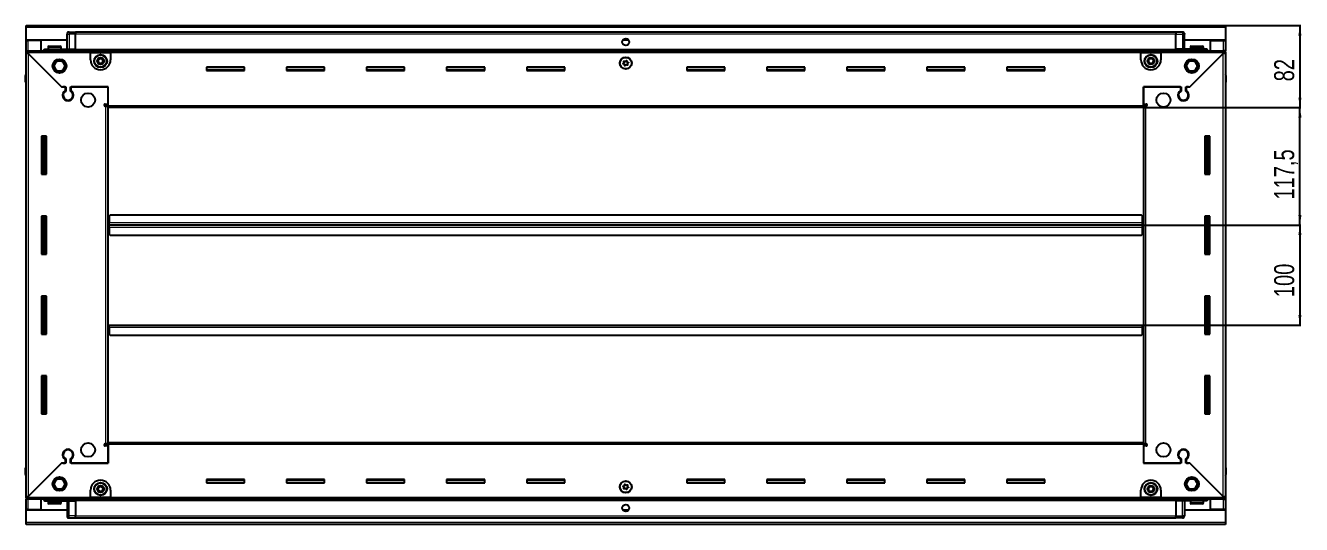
# Model space of a CAD drawing. Header units: millimetres. Extents: x 1315 to 5651, y -723 to 1625.
# Drawn here: x 4375 to 5651, y 927 to 1426 of the extents above; entities that cross this region are included whole.
import ezdxf

# ---------------------------------------------------------------- set-up
doc = ezdxf.new("R2010")
doc.units = ezdxf.units.MM
doc.layers.add('FORMAT', color=7, linetype='Continuous')
doc.styles.add('SLDTEXTSTYLE0', font='TXT', dxfattribs={"width": 0.75})
doc.dimstyles.new('SLDDIMSTYLE0', dxfattribs={"dimtxt": 20, "dimasz": 10, "dimexe": 0, "dimexo": 0.0625, "dimgap": 5, "dimtad": 2, "dimdec": 1, "dimrnd": 1e-09, "dimzin": 12, "dimdsep": 46, "dimtxsty": 'SLDTEXTSTYLE0', "dimsah": 1, "dimcen": 0.09, "dimadec": 0, "dimazin": 3, "dimtfac": 1, "dimtofl": 0, "dimtmove": 0, "dimatfit": 3, "dimfxl": 0, "dimfrac": 2, "dimtolj": 1, "dimtzin": 12, "dimarcsym": 0})

# ---------------------------------------------------------------- blocks, each defined once
blk = doc.blocks.new('_D_6')
at = {"layer": 'FORMAT'}
for p, q in [((5574.5, 1425.8), (5650, 1425.8)), ((5649, 1425.8), (5649, 1343.8)), ((5492.5, 1343.8), (5650, 1343.8))]:
    blk.add_line(p, q, dxfattribs=at)
for points in [[(5649, 1425.8), (5647.4, 1415.8), (5650.5, 1415.8)], [(5649, 1343.8), (5650.5, 1353.8), (5647.4, 1353.8)]]:
    blk.add_solid(points, dxfattribs=at)
at = {"layer": 'FORMAT', "insert": (5623.2, 1370), "char_height": 20, "attachment_point": 1, "rotation": 90, "style": 'SLDTEXTSTYLE0'}
blk.add_mtext('82', dxfattribs=at)
blk = doc.blocks.new('_D_7')
at = {"layer": 'FORMAT'}
for p, q in [((5492.5, 1343.8), (5650, 1343.8)), ((5649, 1226.3), (5649, 1343.8)), ((5491.5, 1226.3), (5650, 1226.3))]:
    blk.add_line(p, q, dxfattribs=at)
for points in [[(5649, 1343.8), (5647.4, 1333.8), (5650.5, 1333.8)], [(5649, 1226.3), (5650.5, 1236.3), (5647.4, 1236.3)]]:
    blk.add_solid(points, dxfattribs=at)
at = {"layer": 'FORMAT', "insert": (5623.2, 1251.8), "char_height": 20, "attachment_point": 1, "rotation": 90, "style": 'SLDTEXTSTYLE0'}
blk.add_mtext('117,5', dxfattribs=at)
blk = doc.blocks.new('_D_8')
at = {"layer": 'FORMAT'}
for p, q in [((5491.5, 1226.3), (5650, 1226.3)), ((5649, 1226.3), (5649, 1126.3)), ((5491.5, 1126.3), (5650, 1126.3))]:
    blk.add_line(p, q, dxfattribs=at)
for points in [[(5649, 1226.3), (5647.4, 1216.3), (5650.5, 1216.3)], [(5649, 1126.3), (5650.5, 1136.3), (5647.4, 1136.3)]]:
    blk.add_solid(points, dxfattribs=at)
at = {"layer": 'FORMAT', "insert": (5623.2, 1154.2), "char_height": 20, "attachment_point": 1, "rotation": 90, "style": 'SLDTEXTSTYLE0'}
blk.add_mtext('100', dxfattribs=at)

msp = doc.modelspace()

# ---------------------------------------------------------------- linework, layer by layer
at = {"color": 7, "linetype": 'Continuous', "lineweight": 25}
for p, q in [((4375.47, 1423.72), (4375.47, 1425.82)), ((4375.47, 1425.82), (5574.47, 1425.82)), ((4375.47, 1411.32), (4375.47, 1423.72)), ((4416.47, 1402.32), (4416.47, 1417.32)), ((4417.15, 1418.82), (4417.15, 1418.82)), ((4418.47, 1419.32), (4424.97, 1419.32)), ((4418.47, 1419.32), (4424.97, 1419.32)), ((4424.97, 1419.32), (4424.97, 1419.32)), ((4424.97, 1419.32), (4424.97, 1419.32)), ((4424.97, 1419.32), (4424.97, 1417.32)), ((5524.97, 1419.17), (4424.97, 1419.17)), ((4424.97, 1402.32), (4424.97, 1417.32)), ((5524.97, 1419.32), (5524.97, 1419.32)), ((5531.47, 1419.32), (5524.97, 1419.32)), ((5531.47, 1419.32), (5524.97, 1419.32)), ((5524.97, 1419.32), (5524.97, 1417.32)), ((5524.97, 1402.32), (5524.97, 1417.32)), ((5533.47, 1417.32), (5533.47, 1417.32)), ((5533.47, 1402.32), (5533.47, 1417.32)), ((5574.47, 1425.82), (5574.47, 1423.72)), ((5574.47, 1423.72), (5574.47, 1411.32)), ((4416.47, 1411.32), (4375.47, 1411.32)), ((4375.47, 1410.82), (4375.47, 1411.32)), ((4375.47, 1410.82), (4377.57, 1410.82)), ((4375.47, 1400.57), (4375.47, 1410.82)), ((4376.97, 1410.82), (4376.97, 1411.32)), ((4390.47, 1410.82), (4377.57, 1410.82)), ((4390.47, 1400.57), (4390.47, 1410.82)), ((4397.47, 1404.22), (4397.47, 1402.32)), ((4398.27, 1405.02), (4409.67, 1405.02)), ((4410.47, 1402.32), (4410.47, 1404.22)), ((4977.84, 1411.32), (4972.1, 1411.32)), ((5574.47, 1411.32), (5533.47, 1411.32)), ((5539.47, 1404.22), (5539.47, 1402.32)), ((5540.27, 1405.02), (5551.67, 1405.02)), ((5552.47, 1402.32), (5552.47, 1404.22)), ((5559.47, 1400.57), (5559.47, 1410.82)), ((5559.47, 1410.82), (5572.37, 1410.82)), ((5572.37, 1410.82), (5574.47, 1410.82)), ((5572.97, 1410.82), (5572.97, 1411.32)), ((5574.47, 1410.82), (5574.47, 1411.32)), ((5574.47, 1410.82), (5574.47, 1400.57)), ((4375.47, 1399.07), (4375.47, 1400.57)), ((4375.47, 1400.57), (4376.47, 1400.57)), ((4375.47, 1398.57), (4375.47, 1399.07)), ((4375.47, 1399.07), (4376.47, 1399.07)), ((4375.47, 954.07), (4375.47, 1398.57)), ((4376.97, 1398.57), (4375.47, 1398.57)), ((4376.47, 1400.57), (4439.97, 1400.57)), ((4376.47, 1399.07), (4376.47, 1400.57)), ((4377.07, 1398.47), (4410.97, 1364.57)), ((4411.67, 1363.87), (4377.57, 1397.97)), ((4395.97, 1402.32), (4424.97, 1402.32)), ((4424.9, 1400.57), (4424.97, 1402.29)), ((4424.97, 1402.32), (4424.97, 1401.82)), ((4424.97, 1401.17), (5524.97, 1401.17)), ((4439.97, 1398.47), (4439.97, 1400.57)), ((4439.97, 1400.57), (4459.97, 1400.57)), ((4439.97, 1399.07), (4459.97, 1399.07)), ((4439.97, 1391.57), (4439.97, 1398.47)), ((4459.97, 1400.57), (4459.97, 1398.47)), ((4459.97, 1400.57), (5489.97, 1400.57)), ((4459.97, 1398.47), (4459.97, 1391.57)), ((5489.97, 1398.47), (5489.97, 1400.57)), ((5489.97, 1400.57), (5509.97, 1400.57)), ((5489.97, 1399.07), (5509.97, 1399.07)), ((5489.97, 1391.57), (5489.97, 1398.47)), ((5509.97, 1400.57), (5509.97, 1398.47)), ((5509.97, 1400.57), (5573.47, 1400.57)), ((5509.97, 1398.47), (5509.97, 1391.57)), ((5524.97, 1402.32), (5524.97, 1401.82)), ((5553.97, 1402.32), (5524.97, 1402.32)), ((5524.97, 1402.29), (5525.05, 1400.57)), ((5572.37, 1397.97), (5538.27, 1363.87)), ((5538.97, 1364.57), (5572.87, 1398.47)), ((5572.97, 1398.57), (5574.47, 1398.57)), ((5573.47, 1399.07), (5573.47, 1400.57)), ((5573.47, 1400.57), (5574.47, 1400.57)), ((5573.47, 1399.07), (5574.47, 1399.07)), ((5574.47, 1399.07), (5574.47, 1400.57)), ((5574.47, 1399.07), (5574.47, 1398.57)), ((5574.47, 1398.57), (5574.47, 954.07)), ((4593.97, 1384.32), (4555.97, 1384.32)), ((4555.97, 1384.32), (4555.97, 1380.82)), ((4593.97, 1381.57), (4555.97, 1381.57)), ((4555.97, 1380.82), (4593.97, 1380.82)), ((4593.97, 1380.82), (4593.97, 1384.32)), ((4673.97, 1384.32), (4635.97, 1384.32)), ((4635.97, 1384.32), (4635.97, 1380.82)), ((4673.97, 1381.57), (4635.97, 1381.57)), ((4635.97, 1380.82), (4673.97, 1380.82)), ((4673.97, 1380.82), (4673.97, 1384.32)), ((4753.97, 1384.32), (4715.97, 1384.32)), ((4715.97, 1384.32), (4715.97, 1380.82)), ((4753.97, 1381.57), (4715.97, 1381.57)), ((4715.97, 1380.82), (4753.97, 1380.82)), ((4753.97, 1380.82), (4753.97, 1384.32)), ((4833.97, 1384.32), (4795.97, 1384.32)), ((4795.97, 1384.32), (4795.97, 1380.82)), ((4833.97, 1381.57), (4795.97, 1381.57)), ((4795.97, 1380.82), (4833.97, 1380.82)), ((4833.97, 1380.82), (4833.97, 1384.32)), ((4913.97, 1384.32), (4875.97, 1384.32)), ((4875.97, 1384.32), (4875.97, 1380.82)), ((4913.97, 1381.57), (4875.97, 1381.57)), ((4875.97, 1380.82), (4913.97, 1380.82)), ((4913.97, 1380.82), (4913.97, 1384.32)), ((5073.97, 1384.32), (5035.97, 1384.32)), ((5035.97, 1384.32), (5035.97, 1380.82)), ((5073.97, 1381.57), (5035.97, 1381.57)), ((5035.97, 1380.82), (5073.97, 1380.82)), ((5073.97, 1380.82), (5073.97, 1384.32)), ((5153.97, 1384.32), (5115.97, 1384.32)), ((5115.97, 1384.32), (5115.97, 1380.82)), ((5153.97, 1381.57), (5115.97, 1381.57)), ((5115.97, 1380.82), (5153.97, 1380.82)), ((5153.97, 1380.82), (5153.97, 1384.32)), ((5233.97, 1384.32), (5195.97, 1384.32)), ((5195.97, 1384.32), (5195.97, 1380.82)), ((5233.97, 1381.57), (5195.97, 1381.57)), ((5195.97, 1380.82), (5233.97, 1380.82)), ((5233.97, 1380.82), (5233.97, 1384.32)), ((5313.97, 1384.32), (5275.97, 1384.32)), ((5275.97, 1384.32), (5275.97, 1380.82)), ((5313.97, 1381.57), (5275.97, 1381.57)), ((5275.97, 1380.82), (5313.97, 1380.82)), ((5313.97, 1380.82), (5313.97, 1384.32)), ((5393.97, 1384.32), (5355.97, 1384.32)), ((5355.97, 1384.32), (5355.97, 1380.82)), ((5393.97, 1381.57), (5355.97, 1381.57)), ((5355.97, 1380.82), (5393.97, 1380.82)), ((5393.97, 1380.82), (5393.97, 1384.32)), ((4374.97, 1375.82), (4374.97, 1369.32)), ((4374.97, 1369.32), (4374.97, 1375.82)), ((4374.97, 1369.32), (4374.97, 1369.32)), ((4375.47, 1369.32), (4374.97, 1369.32)), ((4375.12, 1369.32), (4375.12, 983.32)), ((5574.47, 1377.15), (5574.47, 1377.15)), ((5574.47, 1369.32), (5574.97, 1369.32)), ((5574.82, 983.32), (5574.82, 1369.32)), ((5574.97, 1375.82), (5574.97, 1369.32)), ((5574.97, 1369.32), (5574.97, 1375.82)), ((5574.97, 1369.32), (5574.97, 1369.32)), ((5574.97, 1369.32), (5574.97, 1369.32)), ((4410.97, 1364.57), (4415.17, 1364.57)), ((4412.37, 1364.57), (4411.67, 1363.87)), ((4414.47, 1364.57), (4412.37, 1364.57)), ((4414.47, 1364.57), (4414.47, 1360.68)), ((4415.17, 1364.57), (4415.17, 1360.29)), ((4419.77, 1364.57), (4457.47, 1364.57)), ((4419.77, 1360.29), (4419.77, 1364.57)), ((4420.47, 1360.68), (4420.47, 1364.57)), ((4457.47, 1364.57), (4420.47, 1364.57)), ((4457.47, 1345.92), (4457.47, 1364.57)), ((4457.47, 1347.32), (4457.47, 1364.57)), ((5492.47, 1364.57), (5530.17, 1364.57)), ((5492.47, 1345.92), (5492.47, 1364.57)), ((5492.47, 1364.57), (5492.47, 1347.32)), ((5529.47, 1364.57), (5492.47, 1364.57)), ((5529.47, 1364.57), (5529.47, 1360.68)), ((5530.17, 1364.57), (5530.17, 1360.29)), ((5534.77, 1364.57), (5538.97, 1364.57)), ((5534.77, 1360.29), (5534.77, 1364.57)), ((5537.57, 1364.57), (5535.47, 1364.57)), ((5535.47, 1360.68), (5535.47, 1364.57)), ((5538.27, 1363.87), (5537.57, 1364.57)), ((4415.47, 1351.71), (4415.47, 1350.95)), ((4454.62, 1347.32), (4457.47, 1347.32)), ((4455.37, 1345.32), (4454.62, 1345.32)), ((4455.37, 1345.32), (4457.47, 1345.32)), ((4457.47, 1346.32), (4455.47, 1346.32)), ((4455.47, 1346.32), (4455.47, 1345.32)), ((4457.47, 1343.82), (4457.47, 1345.92)), ((5492.47, 1343.82), (4457.47, 1343.82)), ((4457.47, 1008.82), (4457.47, 1343.82)), ((5492.47, 1347.32), (5495.32, 1347.32)), ((5494.47, 1346.32), (5492.47, 1346.32)), ((5492.47, 1345.92), (5492.47, 1343.82)), ((5492.47, 1345.32), (5494.57, 1345.32)), ((5492.47, 1343.82), (5492.47, 1008.82)), ((5494.47, 1345.32), (5494.47, 1346.32)), ((5495.32, 1345.32), (5494.57, 1345.32)), ((5534.47, 1351.71), (5534.47, 1350.95)), ((4395.97, 1315.32), (4390.97, 1315.32)), ((4390.97, 1315.32), (4390.97, 1277.32)), ((4393.12, 1277.32), (4393.12, 1315.32)), ((4394.91, 1277.32), (4394.91, 1315.32)), ((4394.95, 1277.32), (4394.95, 1315.32)), ((4395.97, 1277.32), (4395.97, 1315.32)), ((5553.97, 1315.32), (5553.97, 1277.32)), ((5558.97, 1315.32), (5553.97, 1315.32)), ((5554.99, 1315.32), (5554.99, 1277.32)), ((5555.03, 1315.32), (5555.03, 1277.32)), ((5556.82, 1315.32), (5556.82, 1277.32)), ((5558.97, 1277.32), (5558.97, 1315.32)), ((4390.97, 1277.32), (4395.97, 1277.32)), ((5553.97, 1277.32), (5558.97, 1277.32)), ((4395.97, 1235.32), (4390.97, 1235.32)), ((4390.97, 1235.32), (4390.97, 1197.32)), ((4393.12, 1197.32), (4393.12, 1235.32)), ((4394.91, 1197.32), (4394.91, 1235.32)), ((4394.95, 1197.32), (4394.95, 1235.32)), ((4395.97, 1197.32), (4395.97, 1235.32)), ((4458.22, 1226.32), (4457.47, 1226.32)), ((4458.47, 1229.17), (4458.22, 1229.17)), ((4458.22, 1229.17), (4458.22, 1226.32)), ((4458.22, 1226.32), (4458.22, 1223.47)), ((4459.47, 1236.32), (4458.47, 1235.32)), ((4458.47, 1235.32), (4458.47, 1228.42)), ((4458.47, 1226.32), (4458.47, 1228.42)), ((4458.47, 1224.22), (4458.47, 1226.32)), ((5491.47, 1226.32), (4458.47, 1226.32)), ((5490.47, 1236.32), (4459.47, 1236.32)), ((5491.47, 1235.32), (5490.47, 1236.32)), ((5491.47, 1228.42), (5491.47, 1235.32)), ((5491.72, 1229.17), (5491.47, 1229.17)), ((5491.47, 1228.42), (5491.47, 1226.32)), ((5491.47, 1226.32), (5491.47, 1224.22)), ((5491.72, 1226.32), (5491.72, 1229.17)), ((5491.72, 1223.47), (5491.72, 1226.32)), ((5492.47, 1226.32), (5491.72, 1226.32)), ((5553.97, 1235.32), (5553.97, 1197.32)), ((5558.97, 1235.32), (5553.97, 1235.32)), ((5554.99, 1235.32), (5554.99, 1197.32)), ((5555.03, 1235.32), (5555.03, 1197.32)), ((5556.82, 1235.32), (5556.82, 1197.32)), ((5558.97, 1197.32), (5558.97, 1235.32)), ((4458.22, 1223.47), (4458.47, 1223.47)), ((4458.47, 1224.22), (4458.47, 1217.32)), ((4458.47, 1217.32), (4459.47, 1216.32)), ((4459.47, 1216.32), (5490.47, 1216.32)), ((5490.47, 1216.32), (5491.47, 1217.32)), ((5491.47, 1217.32), (5491.47, 1224.22)), ((5491.47, 1223.47), (5491.72, 1223.47)), ((4390.97, 1197.32), (4395.97, 1197.32)), ((5553.97, 1197.32), (5558.97, 1197.32)), ((4395.97, 1155.32), (4390.97, 1155.32)), ((4390.97, 1155.32), (4390.97, 1117.32)), ((4393.12, 1117.32), (4393.12, 1155.32)), ((4394.91, 1117.32), (4394.91, 1155.32)), ((4394.95, 1117.32), (4394.95, 1155.32)), ((4395.97, 1117.32), (4395.97, 1155.32)), ((5553.97, 1155.32), (5553.97, 1117.32)), ((5558.97, 1155.32), (5553.97, 1155.32)), ((5554.99, 1155.32), (5554.99, 1117.32)), ((5555.03, 1155.32), (5555.03, 1117.32)), ((5556.82, 1155.32), (5556.82, 1117.32)), ((5558.97, 1117.32), (5558.97, 1155.32)), ((4457.47, 1126.32), (4458.22, 1126.32)), ((4458.22, 1126.32), (4458.22, 1123.47)), ((4458.22, 1123.47), (4458.47, 1123.47)), ((4458.47, 1124.22), (4458.47, 1126.32)), ((4458.47, 1126.32), (5491.47, 1126.32)), ((4458.47, 1124.22), (4458.47, 1117.32)), ((5491.47, 1126.32), (5491.47, 1124.22)), ((5491.47, 1117.32), (5491.47, 1124.22)), ((5491.47, 1123.47), (5491.72, 1123.47)), ((5491.72, 1123.47), (5491.72, 1126.32)), ((5491.72, 1126.32), (5492.47, 1126.32)), ((4390.97, 1117.32), (4395.97, 1117.32)), ((4458.47, 1117.32), (4459.47, 1116.32)), ((4459.47, 1116.32), (5490.47, 1116.32)), ((5490.47, 1116.32), (5491.47, 1117.32)), ((5553.97, 1117.32), (5558.97, 1117.32)), ((4395.97, 1075.32), (4390.97, 1075.32)), ((4390.97, 1075.32), (4390.97, 1037.32)), ((4393.12, 1037.32), (4393.12, 1075.32)), ((4394.91, 1037.32), (4394.91, 1075.32)), ((4394.95, 1037.32), (4394.95, 1075.32)), ((4395.97, 1037.32), (4395.97, 1075.32)), ((5553.97, 1075.32), (5553.97, 1037.32)), ((5558.97, 1075.32), (5553.97, 1075.32)), ((5554.99, 1075.32), (5554.99, 1037.32)), ((5555.03, 1075.32), (5555.03, 1037.32)), ((5556.82, 1075.32), (5556.82, 1037.32)), ((5558.97, 1037.32), (5558.97, 1075.32)), ((4390.97, 1037.32), (4395.97, 1037.32)), ((5553.97, 1037.32), (5558.97, 1037.32)), ((4457.47, 1006.72), (4457.47, 1008.82)), ((4457.47, 1008.82), (5492.47, 1008.82)), ((5492.47, 1008.82), (5492.47, 1006.72)), ((4415.47, 1001.7), (4415.47, 1000.94)), ((4454.62, 1007.32), (4455.37, 1007.32)), ((4457.47, 1005.32), (4454.62, 1005.32)), ((4457.47, 1007.32), (4455.37, 1007.32)), ((4455.47, 1007.32), (4455.47, 1006.32)), ((4455.47, 1006.32), (4457.47, 1006.32)), ((4457.47, 1006.72), (4457.47, 988.07)), ((4457.47, 988.07), (4457.47, 1005.32)), ((5494.57, 1007.32), (5492.47, 1007.32)), ((5492.47, 1006.72), (5492.47, 988.07)), ((5492.47, 1006.32), (5494.47, 1006.32)), ((5492.47, 1005.32), (5492.47, 988.07)), ((5495.32, 1005.32), (5492.47, 1005.32)), ((5494.47, 1006.32), (5494.47, 1007.32)), ((5494.57, 1007.32), (5495.32, 1007.32)), ((5534.47, 1001.7), (5534.47, 1000.94)), ((4374.97, 983.32), (4374.97, 983.32)), ((4374.97, 976.82), (4374.97, 983.32)), ((4374.97, 983.32), (4374.97, 983.32)), ((4374.97, 983.32), (4374.97, 976.82)), ((4375.47, 983.32), (4374.97, 983.32)), ((4410.97, 988.07), (4377.07, 954.17)), ((4377.57, 954.67), (4411.67, 988.77)), ((4415.17, 988.07), (4410.97, 988.07)), ((4411.67, 988.77), (4412.37, 988.07)), ((4412.37, 988.07), (4414.47, 988.07)), ((4414.47, 991.96), (4414.47, 988.07)), ((4415.17, 992.36), (4415.17, 988.07)), ((4419.77, 988.07), (4419.77, 992.36)), ((4457.47, 988.07), (4419.77, 988.07)), ((4420.47, 988.07), (4420.47, 991.96)), ((4420.47, 988.07), (4457.47, 988.07)), ((5530.17, 988.07), (5492.47, 988.07)), ((5492.47, 988.07), (5529.47, 988.07)), ((5529.47, 991.96), (5529.47, 988.07)), ((5530.17, 992.36), (5530.17, 988.07)), ((5534.77, 988.07), (5534.77, 992.36)), ((5538.97, 988.07), (5534.77, 988.07)), ((5535.47, 988.07), (5535.47, 991.96)), ((5535.47, 988.07), (5537.57, 988.07)), ((5537.57, 988.07), (5538.27, 988.77)), ((5538.27, 988.77), (5572.37, 954.67)), ((5572.87, 954.17), (5538.97, 988.07)), ((5574.47, 983.32), (5574.97, 983.32)), ((5574.97, 983.32), (5574.97, 983.32)), ((5574.97, 976.82), (5574.97, 983.32)), ((5574.97, 983.32), (5574.97, 976.82)), ((4375.47, 975.5), (4375.47, 975.5)), ((4593.97, 971.82), (4555.97, 971.82)), ((4555.97, 971.82), (4555.97, 968.32)), ((4555.97, 971.07), (4593.97, 971.07)), ((4593.97, 968.32), (4593.97, 971.82)), ((4673.97, 971.82), (4635.97, 971.82)), ((4635.97, 971.82), (4635.97, 968.32)), ((4635.97, 971.07), (4673.97, 971.07)), ((4673.97, 968.32), (4673.97, 971.82)), ((4753.97, 971.82), (4715.97, 971.82)), ((4715.97, 971.82), (4715.97, 968.32)), ((4715.97, 971.07), (4753.97, 971.07)), ((4753.97, 968.32), (4753.97, 971.82)), ((4833.97, 971.82), (4795.97, 971.82)), ((4795.97, 971.82), (4795.97, 968.32)), ((4795.97, 971.07), (4833.97, 971.07)), ((4833.97, 968.32), (4833.97, 971.82)), ((4913.97, 971.82), (4875.97, 971.82)), ((4875.97, 971.82), (4875.97, 968.32)), ((4875.97, 971.07), (4913.97, 971.07)), ((4913.97, 968.32), (4913.97, 971.82)), ((5073.97, 971.82), (5035.97, 971.82)), ((5035.97, 971.82), (5035.97, 968.32)), ((5035.97, 971.07), (5073.97, 971.07)), ((5073.97, 968.32), (5073.97, 971.82)), ((5153.97, 971.82), (5115.97, 971.82)), ((5115.97, 971.82), (5115.97, 968.32)), ((5115.97, 971.07), (5153.97, 971.07)), ((5153.97, 968.32), (5153.97, 971.82)), ((5233.97, 971.82), (5195.97, 971.82)), ((5195.97, 971.82), (5195.97, 968.32)), ((5195.97, 971.07), (5233.97, 971.07)), ((5233.97, 968.32), (5233.97, 971.82)), ((5313.97, 971.82), (5275.97, 971.82)), ((5275.97, 971.82), (5275.97, 968.32)), ((5275.97, 971.07), (5313.97, 971.07)), ((5313.97, 968.32), (5313.97, 971.82)), ((5393.97, 971.82), (5355.97, 971.82)), ((5355.97, 971.82), (5355.97, 968.32)), ((5355.97, 971.07), (5393.97, 971.07)), ((5393.97, 968.32), (5393.97, 971.82)), ((4439.97, 954.17), (4439.97, 961.07)), ((4459.97, 961.07), (4459.97, 954.17)), ((4555.97, 968.32), (4593.97, 968.32)), ((4635.97, 968.32), (4673.97, 968.32)), ((4715.97, 968.32), (4753.97, 968.32)), ((4795.97, 968.32), (4833.97, 968.32)), ((4875.97, 968.32), (4913.97, 968.32)), ((5035.97, 968.32), (5073.97, 968.32)), ((5115.97, 968.32), (5153.97, 968.32)), ((5195.97, 968.32), (5233.97, 968.32)), ((5275.97, 968.32), (5313.97, 968.32)), ((5355.97, 968.32), (5393.97, 968.32)), ((5489.97, 954.17), (5489.97, 961.07)), ((5509.97, 961.07), (5509.97, 954.17)), ((4375.47, 953.57), (4375.47, 954.07)), ((4376.97, 954.07), (4375.47, 954.07)), ((4375.47, 953.57), (4375.47, 952.07)), ((4376.47, 953.57), (4375.47, 953.57)), ((4375.47, 941.82), (4375.47, 952.07)), ((4376.47, 952.07), (4375.47, 952.07)), ((4376.47, 953.57), (4376.47, 952.07)), ((4439.97, 952.07), (4376.47, 952.07)), ((4390.47, 941.82), (4390.47, 952.07)), ((4395.97, 950.32), (4424.97, 950.32)), ((4397.47, 950.32), (4397.47, 948.42)), ((4402.05, 947.62), (4398.27, 947.62)), ((4409.67, 947.62), (4402.05, 947.62)), ((4410.47, 948.42), (4410.47, 950.32)), ((4416.47, 950.32), (4416.47, 935.32)), ((4424.97, 950.36), (4424.9, 952.07)), ((5524.97, 951.47), (4424.97, 951.47)), ((4424.97, 950.32), (4424.97, 950.82)), ((4424.97, 950.32), (4424.97, 935.32)), ((4439.97, 952.07), (4439.97, 954.17)), ((4459.97, 953.57), (4439.97, 953.57)), ((4459.97, 952.07), (4439.97, 952.07)), ((4459.97, 954.17), (4459.97, 952.07)), ((5489.97, 952.07), (4459.97, 952.07)), ((5489.97, 952.07), (5489.97, 954.17)), ((5509.97, 953.57), (5489.97, 953.57)), ((5509.97, 952.07), (5489.97, 952.07)), ((5509.97, 954.17), (5509.97, 952.07)), ((5573.47, 952.07), (5509.97, 952.07)), ((5525.05, 952.07), (5524.97, 950.36)), ((5524.97, 950.32), (5524.97, 950.82)), ((5553.97, 950.32), (5524.97, 950.32)), ((5524.97, 950.32), (5524.97, 935.32)), ((5533.47, 950.32), (5533.47, 935.32)), ((5539.47, 950.32), (5539.47, 948.42)), ((5547.26, 947.62), (5540.27, 947.62)), ((5551.67, 947.62), (5547.26, 947.62)), ((5552.47, 948.42), (5552.47, 950.32)), ((5559.47, 941.82), (5559.47, 952.07)), ((5572.97, 954.07), (5574.47, 954.07)), ((5573.47, 953.57), (5573.47, 952.07)), ((5574.47, 953.57), (5573.47, 953.57)), ((5574.47, 952.07), (5573.47, 952.07)), ((5574.47, 954.07), (5574.47, 953.57)), ((5574.47, 953.57), (5574.47, 952.07)), ((5574.47, 952.07), (5574.47, 941.82)), ((4377.57, 941.82), (4375.47, 941.82)), ((4375.47, 941.32), (4375.47, 941.82)), ((4375.47, 928.92), (4375.47, 941.32)), ((4375.47, 941.32), (4416.47, 941.32)), ((4376.97, 941.32), (4376.97, 941.82)), ((4377.57, 941.82), (4390.47, 941.82)), ((4416.47, 935.32), (4416.47, 935.32)), ((4418.47, 933.32), (4424.97, 933.32)), ((4418.47, 933.32), (4424.97, 933.32)), ((4424.97, 933.32), (4424.97, 935.32)), ((4424.97, 933.47), (5524.97, 933.47)), ((4424.97, 933.32), (4424.97, 933.32)), ((4972.1, 941.32), (4977.84, 941.32)), ((5524.97, 933.32), (5524.97, 935.32)), ((5531.47, 933.32), (5524.97, 933.32)), ((5524.97, 933.32), (5524.97, 933.32)), ((5524.97, 933.32), (5524.97, 933.32)), ((5531.47, 933.32), (5524.97, 933.32)), ((5532.79, 933.82), (5532.79, 933.82)), ((5533.47, 941.32), (5574.47, 941.32)), ((5572.37, 941.82), (5559.47, 941.82)), ((5574.47, 941.82), (5572.37, 941.82)), ((5572.97, 941.32), (5572.97, 941.82)), ((5574.47, 941.32), (5574.47, 941.82)), ((5574.47, 941.32), (5574.47, 928.92)), ((4375.47, 926.82), (4375.47, 928.92)), ((5574.47, 926.82), (4375.47, 926.82)), ((5574.47, 928.92), (5574.47, 926.82))]:
    msp.add_line(p, q, dxfattribs=at)
at = {"color": 8, "linetype": 'Continuous', "lineweight": 18}
for p, q in [((5574.47, 1423.72), (4375.47, 1423.72)), ((4416.47, 1417.32), (4418.47, 1417.32)), ((4418.47, 1419.32), (4418.47, 1417.32)), ((4418.47, 1417.32), (4418.47, 1402.32)), ((4424.97, 1417.32), (4418.47, 1417.32)), ((5524.97, 1417.17), (4424.97, 1417.17)), ((5524.97, 1417.32), (5531.47, 1417.32)), ((5531.47, 1419.32), (5531.47, 1417.32)), ((5533.47, 1417.32), (5531.47, 1417.32)), ((5531.47, 1417.32), (5531.47, 1402.32)), ((4377.57, 1410.82), (4377.57, 1411.32)), ((4377.57, 1400.57), (4377.57, 1410.82)), ((4397.47, 1404.22), (4410.47, 1404.22)), ((5539.47, 1404.22), (5552.47, 1404.22)), ((5572.37, 1411.32), (5572.37, 1410.82)), ((5572.37, 1410.82), (5572.37, 1400.57)), ((4439.97, 1398.47), (4377.07, 1398.47)), ((4377.57, 1397.97), (4377.57, 954.67)), ((5524.97, 1401.82), (4424.97, 1401.82)), ((5524.97, 1400.59), (4424.97, 1400.59)), ((4439.97, 1398.47), (4459.97, 1398.47)), ((5489.97, 1398.47), (4459.97, 1398.47)), ((5489.97, 1398.47), (5509.97, 1398.47)), ((5572.87, 1398.47), (5509.97, 1398.47)), ((5572.37, 954.67), (5572.37, 1397.97)), ((4375.47, 1375.82), (4374.97, 1375.82)), ((5574.47, 1375.82), (5574.97, 1375.82)), ((4455.37, 1007.32), (4455.37, 1345.32)), ((4457.47, 1345.92), (5492.47, 1345.92)), ((5494.57, 1345.32), (5494.57, 1007.32)), ((4392.47, 1315.32), (4392.47, 1277.32)), ((4393.71, 1315.32), (4393.71, 1277.32)), ((5556.23, 1277.32), (5556.23, 1315.32)), ((5557.47, 1277.32), (5557.47, 1315.32)), ((4392.47, 1235.32), (4392.47, 1197.32)), ((4393.71, 1235.32), (4393.71, 1197.32)), ((5491.47, 1228.42), (4458.47, 1228.42)), ((5556.23, 1197.32), (5556.23, 1235.32)), ((5557.47, 1197.32), (5557.47, 1235.32)), ((4458.47, 1224.22), (5491.47, 1224.22)), ((4392.47, 1155.32), (4392.47, 1117.32)), ((4393.71, 1155.32), (4393.71, 1117.32)), ((5556.23, 1117.32), (5556.23, 1155.32)), ((5557.47, 1117.32), (5557.47, 1155.32)), ((4458.47, 1124.22), (5491.47, 1124.22)), ((4392.47, 1075.32), (4392.47, 1037.32)), ((4393.71, 1075.32), (4393.71, 1037.32)), ((5556.23, 1037.32), (5556.23, 1075.32)), ((5557.47, 1037.32), (5557.47, 1075.32)), ((5492.47, 1006.72), (4457.47, 1006.72)), ((4375.47, 976.82), (4374.97, 976.82)), ((5574.47, 976.82), (5574.97, 976.82)), ((4377.07, 954.17), (4439.97, 954.17)), ((4377.57, 941.82), (4377.57, 952.07)), ((4401.77, 948.42), (4397.47, 948.42)), ((4410.47, 948.42), (4401.77, 948.42)), ((4418.47, 935.32), (4418.47, 950.32)), ((4424.97, 952.06), (5524.97, 952.06)), ((4424.97, 950.82), (5524.97, 950.82)), ((4459.97, 954.17), (4439.97, 954.17)), ((4459.97, 954.17), (5489.97, 954.17)), ((5509.97, 954.17), (5489.97, 954.17)), ((5509.97, 954.17), (5572.87, 954.17)), ((5531.47, 935.32), (5531.47, 950.32)), ((5547.44, 948.42), (5539.47, 948.42)), ((5552.47, 948.42), (5547.44, 948.42)), ((5572.37, 952.07), (5572.37, 941.82)), ((4377.57, 941.32), (4377.57, 941.82)), ((4416.47, 935.32), (4418.47, 935.32)), ((4418.47, 933.32), (4418.47, 935.32)), ((4424.97, 935.32), (4418.47, 935.32)), ((4424.97, 935.47), (5524.97, 935.47)), ((5524.97, 935.32), (5531.47, 935.32)), ((5533.47, 935.32), (5531.47, 935.32)), ((5531.47, 933.32), (5531.47, 935.32)), ((5572.37, 941.82), (5572.37, 941.32)), ((5574.47, 928.92), (4375.47, 928.92))]:
    msp.add_line(p, q, dxfattribs=at)
at = {"color": 7, "linetype": 'Continuous', "lineweight": 25, "flags": 128}
msp.add_lwpolyline([(5533.32, 1418.08), (5533.43, 1417.71), (5533.47, 1417.32)], dxfattribs=at)
at = {"color": 7, "linetype": 'Continuous', "lineweight": 25}
for centre, radius in [((4974.97, 1409.32), 3.5), ((4408.97, 1385.32), 7), ((4408.97, 1385.32), 6.02), ((4408.97, 1385.32), 5.1), ((4449.97, 1390.32), 6.5), ((4449.97, 1390.32), 3.46), ((4974.97, 1388.32), 6), ((4974.97, 1388.17), 5.79), ((5499.97, 1390.32), 6.5), ((5499.97, 1390.32), 3.46), ((5540.97, 1385.32), 7), ((5540.97, 1385.32), 6.02), ((5540.97, 1385.32), 5.1), ((4974.97, 1388.17), 1.85), ((4437.47, 1351.32), 7), ((5512.47, 1351.32), 7), ((4437.47, 1001.32), 7), ((5512.47, 1001.32), 7), ((4408.97, 967.32), 7), ((4408.97, 967.32), 6.03), ((4408.97, 967.32), 5.1), ((4974.97, 964.32), 6), ((4974.97, 964.47), 5.78), ((5540.97, 967.32), 7), ((5540.97, 967.32), 6.02), ((5540.97, 967.32), 5.1), ((4449.97, 962.32), 6.5), ((4449.97, 962.32), 3.46), ((4974.97, 964.47), 1.85), ((5499.97, 962.32), 6.5), ((5499.97, 962.32), 3.46), ((4974.97, 943.32), 3.5)]:
    msp.add_circle(centre, radius, dxfattribs=at)
at = {"color": 8, "linetype": 'Continuous', "lineweight": 18}
for centre in [(4449.97, 1390.32), (5499.97, 1390.32), (4449.97, 962.32), (5499.97, 962.32)]:
    msp.add_circle(centre, 5.7, dxfattribs=at)
at = {"color": 7, "linetype": 'Continuous', "lineweight": 25}
for centre, radius, start, end in [((4418.47, 1417.32), 2, 90, 180), ((4418.47, 1417.32), 2, 123.94202, 131.40962), ((4418.47, 1417.32), 2, 90, 108.58003), ((5531.47, 1417.32), 2, 0, 90), ((4398.27, 1404.22), 0.8, 90, 180), ((4409.67, 1404.22), 0.8, 0, 90), ((5540.27, 1404.22), 0.8, 90, 180), ((5551.67, 1404.22), 0.8, 0, 90), ((4416.27, 1402.52), 0.2, 270, 0), ((4449.97, 1391.57), 10, 180, 270), ((4449.97, 1390.32), 2.5, 134.01559, 194.01559), ((4449.97, 1390.32), 2.5, 74.01559, 134.01559), ((4449.97, 1391.57), 10, 270, 0), ((4449.97, 1390.32), 2.5, 14.01559, 74.01559), ((4449.97, 1390.32), 2.5, 314.01559, 14.01559), ((5499.97, 1391.57), 10, 180, 270), ((5499.97, 1390.32), 2.5, 160.11158, 220.11158), ((5499.97, 1390.32), 2.5, 100.11158, 160.11158), ((5499.97, 1390.32), 2.5, 40.11158, 100.11158), ((5499.97, 1391.57), 10, 270, 0), ((5499.97, 1390.32), 2.5, 340.11158, 40.11158), ((5533.67, 1402.52), 0.2, 180, 270), ((4449.97, 1390.32), 2.5, 194.01559, 254.01559), ((4449.97, 1390.32), 2.5, 254.01559, 314.01559), ((5499.97, 1390.32), 2.5, 220.11158, 280.11158), ((5499.97, 1390.32), 2.5, 280.11158, 340.11158), ((4376.97, 1375.82), 2, 138.57492, 180), ((4376.97, 1375.82), 2, 138.59038, 180), ((5572.97, 1375.82), 2, 0, 41.39416), ((4417.47, 1356.07), 5.5, 123.05573, 56.94427), ((4417.47, 1356.07), 4.8, 118.63099, 61.36901), ((5532.47, 1356.07), 5.5, 123.05573, 56.94427), ((5532.47, 1356.07), 4.8, 118.63099, 61.36901), ((4454.62, 1346.32), 1, 90, 270), ((5495.32, 1346.32), 1, 270, 90), ((4417.47, 996.57), 5.5, 303.05573, 236.94427), ((4417.47, 996.57), 4.8, 298.63099, 241.36901), ((4454.62, 1006.32), 1, 90, 270), ((5495.32, 1006.32), 1, 270, 90), ((5532.47, 996.57), 5.5, 303.05573, 236.94427), ((5532.47, 996.57), 4.8, 298.63099, 241.36901), ((4376.97, 976.82), 2, 180, 221.39416), ((4449.97, 961.07), 10, 90, 180), ((4449.97, 961.07), 10, 0, 90), ((5499.97, 961.07), 10, 90, 180), ((5499.97, 961.07), 10, 0, 90), ((5572.97, 976.82), 2, 318.57492, 360), ((5572.97, 976.82), 2, 318.59038, 0), ((4449.97, 962.32), 2.5, 127.47401, 187.47401), ((4449.97, 962.32), 2.5, 187.47401, 247.47401), ((4449.97, 962.32), 2.5, 67.47401, 127.47401), ((4449.97, 962.32), 2.5, 247.47401, 307.47401), ((4449.97, 962.32), 2.5, 7.47401, 67.47401), ((4449.97, 962.32), 2.5, 307.47401, 7.47401), ((5499.97, 962.32), 2.5, 147.04236, 207.04236), ((5499.97, 962.32), 2.5, 207.04236, 267.04236), ((5499.97, 962.32), 2.5, 87.04236, 147.04236), ((5499.97, 962.32), 2.5, 267.04236, 327.04236), ((5499.97, 962.32), 2.5, 27.04236, 87.04236), ((5499.97, 962.32), 2.5, 327.04236, 27.04236), ((4398.27, 948.42), 0.8, 180, 270), ((4409.67, 948.42), 0.8, 270, 0), ((4416.27, 950.12), 0.2, 0, 90), ((5533.67, 950.12), 0.2, 90, 180), ((5540.27, 948.42), 0.8, 180, 270), ((5551.67, 948.42), 0.8, 270, 360), ((4418.47, 935.32), 2, 180, 270), ((5531.47, 935.32), 2, 270, 0)]:
    msp.add_arc(centre, radius, start, end, dxfattribs=at)
for points, knots in [([(4375.47, 1398.57), (4375.5, 1398.53), (4375.55, 1398.44), (4375.94, 1398.3), (4376.5, 1398.17), (4377.08, 1398.06), (4377.44, 1398), (4377.57, 1397.97)], [0, 0, 0, 0, 0.2302553, 0.4485219, 0.6667858, 0.8850496, 1, 1, 1, 1]), ([(4377.07, 1398.47), (4377.02, 1398.73), (4376.93, 1399.22), (4376.8, 1399.86), (4376.67, 1400.33), (4376.56, 1400.55), (4376.49, 1400.57), (4376.47, 1400.57)], [0, 0, 0, 0, 0.2302553, 0.4485219, 0.6667858, 0.8850496, 1, 1, 1, 1]), ([(4392.76, 1400.57), (4392.88, 1400.77), (4393.26, 1401.42), (4394.42, 1402.13), (4395.45, 1402.26), (4395.97, 1402.32)], [0, 0, 0, 0, 0.18224985, 0.59112493, 1, 1, 1, 1]), ([(4424.97, 1402.32), (4424.97, 1402.29), (4424.97, 1402.21), (4424.97, 1401.59), (4424.97, 1401.01), (4424.97, 1400.62), (4424.97, 1400.59)], [0, 0, 0, 0, 0.3242788, 0.6485576, 0.9728365, 1, 1, 1, 1]), ([(4447.2, 1391.12), (4447.57, 1391.48), (4448.26, 1392.15), (4448.95, 1392.81), (4449.27, 1393.12)], [0, 0, 0, 0, 0.53468586, 1, 1, 1, 1]), ([(4447.89, 1388.32), (4447.81, 1388.65), (4447.61, 1389.45), (4447.37, 1390.42), (4447.23, 1391), (4447.2, 1391.12)], [0, 0, 0, 0, 0.3629006, 0.8668753, 1, 1, 1, 1]), ([(4449.27, 1393.12), (4449.77, 1392.98), (4450.69, 1392.72), (4451.62, 1392.45), (4452.05, 1392.33)], [0, 0, 0, 0, 0.5346859, 1, 1, 1, 1]), ([(4452.05, 1392.33), (4452.08, 1392.21), (4452.22, 1391.63), (4452.46, 1390.66), (4452.66, 1389.86), (4452.75, 1389.53)], [0, 0, 0, 0, 0.1331247, 0.6370994, 1, 1, 1, 1]), ([(4973.09, 1390.24), (4973.08, 1390.23), (4973.06, 1390.21), (4973.05, 1390.15), (4973.06, 1390.01), (4973.16, 1389.64), (4973.3, 1389.11), (4973.13, 1388.5), (4972.77, 1388.13), (4972.47, 1387.88), (4972.29, 1387.72), (4972.24, 1387.64), (4972.23, 1387.6), (4972.24, 1387.57), (4972.25, 1387.54), (4972.3, 1387.49), (4972.55, 1387.39), (4973.02, 1387.29), (4973.66, 1386.98), (4973.91, 1386.31), (4973.97, 1385.84), (4974.04, 1385.58), (4974.08, 1385.53), (4974.11, 1385.51), (4974.14, 1385.5), (4974.18, 1385.51), (4974.22, 1385.52), (4974.28, 1385.57), (4974.45, 1385.72), (4974.72, 1385.99), (4975.13, 1386.31), (4975.75, 1386.42), (4976.26, 1386.23), (4976.63, 1386.1), (4976.77, 1386.07), (4976.83, 1386.09), (4976.86, 1386.1), (4976.88, 1386.13), (4976.89, 1386.19), (4976.88, 1386.34), (4976.78, 1386.71), (4976.64, 1387.23), (4976.81, 1387.84), (4977.17, 1388.21), (4977.47, 1388.46), (4977.65, 1388.63), (4977.7, 1388.71), (4977.71, 1388.75), (4977.71, 1388.78), (4977.69, 1388.81), (4977.64, 1388.85), (4977.39, 1388.95), (4976.92, 1389.06), (4976.28, 1389.37), (4976.03, 1390.03), (4975.97, 1390.51), (4975.9, 1390.76), (4975.86, 1390.82), (4975.83, 1390.84), (4975.8, 1390.85), (4975.76, 1390.84), (4975.73, 1390.82), (4975.66, 1390.78), (4975.49, 1390.63), (4975.22, 1390.36), (4974.81, 1390.04), (4974.19, 1389.93), (4973.68, 1390.11), (4973.31, 1390.25), (4973.17, 1390.27), (4973.11, 1390.26), (4973.09, 1390.25), (4973.09, 1390.24)], [0, 0, 0, 0, 0.0020087, 0.00442, 0.0093647, 0.0255282, 0.0677053, 0.0957862, 0.1246456, 0.1503415, 0.1605194, 0.1633943, 0.1656965, 0.1672448, 0.1688741, 0.1707699, 0.1786058, 0.2119941, 0.2499945, 0.2879948, 0.3213831, 0.329219, 0.3311148, 0.3327441, 0.3342924, 0.3362166, 0.3385353, 0.3413178, 0.349662, 0.3753578, 0.4042173, 0.4322982, 0.4744753, 0.4906388, 0.4966691, 0.49844, 0.5, 0.5020087, 0.50442, 0.5093647, 0.5255282, 0.5677053, 0.5957862, 0.6246456, 0.6503415, 0.6605194, 0.6633943, 0.6656965, 0.6672448, 0.6688741, 0.6707699, 0.6786058, 0.7119941, 0.7499945, 0.7879948, 0.8213831, 0.829219, 0.8311148, 0.8327441, 0.8342924, 0.8362166, 0.8385353, 0.8413178, 0.849662, 0.8753578, 0.9042173, 0.9322982, 0.9744753, 0.9906388, 0.9966691, 0.99844, 1, 1, 1, 1]), ([(5497.13, 1389.82), (5497.17, 1389.93), (5497.37, 1390.5), (5497.71, 1391.43), (5497.99, 1392.21), (5498.11, 1392.53)], [0, 0, 0, 0, 0.1331247, 0.6370994, 1, 1, 1, 1]), ([(5498.11, 1392.53), (5498.62, 1392.62), (5499.57, 1392.79), (5500.51, 1392.96), (5500.95, 1393.04)], [0, 0, 0, 0, 0.5346859, 1, 1, 1, 1]), ([(5500.95, 1393.04), (5501.28, 1392.64), (5501.91, 1391.91), (5502.52, 1391.17), (5502.81, 1390.83)], [0, 0, 0, 0, 0.5346859, 1, 1, 1, 1]), ([(5502.81, 1390.83), (5502.7, 1390.51), (5502.42, 1389.73), (5502.08, 1388.8), (5501.87, 1388.23), (5501.83, 1388.12)], [0, 0, 0, 0, 0.36290056, 0.86687533, 1, 1, 1, 1]), ([(5524.97, 1402.32), (5524.97, 1402.29), (5524.97, 1402.21), (5524.97, 1401.59), (5524.97, 1401.01), (5524.97, 1400.62), (5524.97, 1400.59)], [0, 0, 0, 0, 0.3242788, 0.6485576, 0.9728365, 1, 1, 1, 1]), ([(5557.19, 1400.57), (5557.07, 1400.77), (5556.68, 1401.42), (5555.52, 1402.13), (5554.49, 1402.26), (5553.97, 1402.32)], [0, 0, 0, 0, 0.1822499, 0.5911249, 1, 1, 1, 1]), ([(5572.37, 1397.97), (5572.62, 1398.02), (5573.12, 1398.11), (5573.76, 1398.24), (5574.22, 1398.37), (5574.44, 1398.48), (5574.46, 1398.55), (5574.47, 1398.57)], [0, 0, 0, 0, 0.2302553, 0.4485219, 0.6667858, 0.8850496, 1, 1, 1, 1]), ([(5573.47, 1400.57), (5573.42, 1400.55), (5573.33, 1400.49), (5573.2, 1400.1), (5573.07, 1399.54), (5572.96, 1398.96), (5572.89, 1398.6), (5572.87, 1398.47)], [0, 0, 0, 0, 0.2302553, 0.4485219, 0.6667858, 0.8850496, 1, 1, 1, 1]), ([(4450.67, 1387.52), (4450.17, 1387.66), (4449.25, 1387.93), (4448.32, 1388.19), (4447.89, 1388.32)], [0, 0, 0, 0, 0.53468586, 1, 1, 1, 1]), ([(4452.75, 1389.53), (4452.37, 1389.17), (4451.68, 1388.5), (4450.99, 1387.83), (4450.67, 1387.52)], [0, 0, 0, 0, 0.53468586, 1, 1, 1, 1]), ([(5498.99, 1387.61), (5498.66, 1388), (5498.03, 1388.74), (5497.42, 1389.48), (5497.13, 1389.82)], [0, 0, 0, 0, 0.5346859, 1, 1, 1, 1]), ([(5501.83, 1388.12), (5501.32, 1388.03), (5500.37, 1387.86), (5499.43, 1387.69), (5498.99, 1387.61)], [0, 0, 0, 0, 0.5346859, 1, 1, 1, 1]), ([(4447.3, 963.43), (4447.4, 963.51), (4447.88, 963.87), (4448.67, 964.48), (4449.32, 964.98), (4449.6, 965.19)], [0, 0, 0, 0, 0.1331247, 0.6370994, 1, 1, 1, 1]), ([(4447.68, 960.57), (4447.61, 961.08), (4447.49, 962.03), (4447.36, 962.99), (4447.3, 963.43)], [0, 0, 0, 0, 0.5346859, 1, 1, 1, 1]), ([(4450.35, 959.46), (4449.87, 959.66), (4448.98, 960.03), (4448.09, 960.4), (4447.68, 960.57)], [0, 0, 0, 0, 0.5346859, 1, 1, 1, 1]), ([(4449.6, 965.19), (4450.07, 964.99), (4450.96, 964.62), (4451.85, 964.25), (4452.26, 964.08)], [0, 0, 0, 0, 0.5346859, 1, 1, 1, 1]), ([(4452.64, 961.22), (4452.36, 961.01), (4451.71, 960.51), (4450.92, 959.9), (4450.45, 959.54), (4450.35, 959.46)], [0, 0, 0, 0, 0.3629006, 0.8668753, 1, 1, 1, 1]), ([(4452.26, 964.08), (4452.33, 963.57), (4452.45, 962.61), (4452.58, 961.66), (4452.64, 961.22)], [0, 0, 0, 0, 0.53468586, 1, 1, 1, 1]), ([(4973.09, 962.4), (4973.1, 962.4), (4973.12, 962.38), (4973.18, 962.38), (4973.32, 962.4), (4973.68, 962.54), (4974.19, 962.72), (4974.81, 962.61), (4975.22, 962.29), (4975.5, 962.01), (4975.67, 961.85), (4975.76, 961.81), (4975.8, 961.8), (4975.83, 961.81), (4975.86, 961.83), (4975.9, 961.88), (4975.97, 962.14), (4976.03, 962.61), (4976.28, 963.28), (4976.92, 963.59), (4977.39, 963.69), (4977.64, 963.79), (4977.69, 963.84), (4977.71, 963.87), (4977.71, 963.9), (4977.7, 963.93), (4977.68, 963.97), (4977.63, 964.04), (4977.46, 964.19), (4977.17, 964.43), (4976.81, 964.8), (4976.64, 965.41), (4976.78, 965.94), (4976.88, 966.32), (4976.89, 966.47), (4976.87, 966.52), (4976.86, 966.55), (4976.82, 966.56), (4976.76, 966.57), (4976.62, 966.54), (4976.26, 966.41), (4975.75, 966.23), (4975.13, 966.34), (4974.72, 966.66), (4974.45, 966.94), (4974.27, 967.09), (4974.18, 967.14), (4974.14, 967.15), (4974.11, 967.14), (4974.08, 967.12), (4974.04, 967.06), (4973.97, 966.81), (4973.91, 966.33), (4973.66, 965.67), (4973.02, 965.36), (4972.55, 965.25), (4972.3, 965.15), (4972.25, 965.11), (4972.24, 965.08), (4972.23, 965.05), (4972.24, 965.01), (4972.26, 964.98), (4972.31, 964.91), (4972.48, 964.76), (4972.77, 964.52), (4973.13, 964.14), (4973.3, 963.53), (4973.16, 963.01), (4973.06, 962.63), (4973.05, 962.48), (4973.07, 962.43), (4973.08, 962.41), (4973.09, 962.4)], [0, 0, 0, 0, 0.0020087, 0.00442, 0.0093647, 0.0255282, 0.0677053, 0.0957862, 0.1246456, 0.1503415, 0.1605194, 0.1633943, 0.1656965, 0.1672448, 0.1688741, 0.1707699, 0.1786058, 0.2119941, 0.2499945, 0.2879948, 0.3213831, 0.329219, 0.3311148, 0.3327441, 0.3342924, 0.3362166, 0.3385353, 0.3413178, 0.349662, 0.3753578, 0.4042173, 0.4322982, 0.4744753, 0.4906388, 0.4966691, 0.49844, 0.5, 0.5020087, 0.50442, 0.5093647, 0.5255282, 0.5677053, 0.5957862, 0.6246456, 0.6503415, 0.6605194, 0.6633943, 0.6656965, 0.6672448, 0.6688741, 0.6707699, 0.6786058, 0.7119941, 0.7499945, 0.7879948, 0.8213831, 0.829219, 0.8311148, 0.8327441, 0.8342924, 0.8362166, 0.8385353, 0.8413178, 0.849662, 0.8753578, 0.9042173, 0.9322982, 0.9744753, 0.9906388, 0.9966691, 0.99844, 1, 1, 1, 1]), ([(5497.09, 962.47), (5497.37, 962.91), (5497.89, 963.71), (5498.42, 964.52), (5498.66, 964.89)], [0, 0, 0, 0, 0.5346859, 1, 1, 1, 1]), ([(5498.4, 959.9), (5498.17, 960.36), (5497.73, 961.22), (5497.29, 962.07), (5497.09, 962.47)], [0, 0, 0, 0, 0.53468586, 1, 1, 1, 1]), ([(5501.28, 959.75), (5500.94, 959.77), (5500.12, 959.81), (5499.12, 959.86), (5498.53, 959.89), (5498.4, 959.9)], [0, 0, 0, 0, 0.3629006, 0.8668753, 1, 1, 1, 1]), ([(5498.66, 964.89), (5498.78, 964.89), (5499.38, 964.86), (5500.37, 964.81), (5501.2, 964.76), (5501.54, 964.75)], [0, 0, 0, 0, 0.1331247, 0.6370994, 1, 1, 1, 1]), ([(5502.85, 962.17), (5502.57, 961.74), (5502.05, 960.93), (5501.53, 960.13), (5501.28, 959.75)], [0, 0, 0, 0, 0.5346859, 1, 1, 1, 1]), ([(5501.54, 964.75), (5501.78, 964.29), (5502.21, 963.43), (5502.65, 962.57), (5502.85, 962.17)], [0, 0, 0, 0, 0.53468586, 1, 1, 1, 1]), ([(4377.57, 954.67), (4377.32, 954.63), (4376.82, 954.54), (4376.18, 954.4), (4375.72, 954.27), (4375.5, 954.16), (4375.48, 954.1), (4375.47, 954.07)], [0, 0, 0, 0, 0.2302553, 0.4485219, 0.6667858, 0.8850496, 1, 1, 1, 1]), ([(4376.47, 952.07), (4376.52, 952.1), (4376.61, 952.15), (4376.74, 952.55), (4376.87, 953.1), (4376.98, 953.68), (4377.05, 954.05), (4377.07, 954.17)], [0, 0, 0, 0, 0.2302553, 0.4485219, 0.6667858, 0.8850496, 1, 1, 1, 1]), ([(4392.76, 952.07), (4392.88, 951.87), (4393.26, 951.22), (4394.42, 950.51), (4395.45, 950.39), (4395.97, 950.32)], [0, 0, 0, 0, 0.18224985, 0.59112493, 1, 1, 1, 1]), ([(4424.97, 950.32), (4424.97, 950.36), (4424.97, 950.44), (4424.97, 951.05), (4424.97, 951.63), (4424.97, 952.03), (4424.97, 952.06)], [0, 0, 0, 0, 0.32427882, 0.64855764, 0.97283646, 1, 1, 1, 1]), ([(5524.97, 950.32), (5524.97, 950.36), (5524.97, 950.44), (5524.97, 951.05), (5524.97, 951.63), (5524.97, 952.03), (5524.97, 952.06)], [0, 0, 0, 0, 0.32427882, 0.64855764, 0.97283646, 1, 1, 1, 1]), ([(5557.19, 952.07), (5557.07, 951.87), (5556.68, 951.22), (5555.52, 950.51), (5554.49, 950.39), (5553.97, 950.32)], [0, 0, 0, 0, 0.18224985, 0.59112493, 1, 1, 1, 1]), ([(5574.47, 954.07), (5574.44, 954.12), (5574.39, 954.21), (5574, 954.34), (5573.44, 954.47), (5572.86, 954.58), (5572.5, 954.65), (5572.37, 954.67)], [0, 0, 0, 0, 0.2302553, 0.4485219, 0.6667858, 0.8850496, 1, 1, 1, 1]), ([(5572.87, 954.17), (5572.92, 953.92), (5573.01, 953.43), (5573.14, 952.79), (5573.27, 952.32), (5573.38, 952.1), (5573.45, 952.08), (5573.47, 952.07)], [0, 0, 0, 0, 0.2302553, 0.4485219, 0.6667858, 0.8850496, 1, 1, 1, 1])]:
    msp.add_open_spline(points, degree=3, knots=knots, dxfattribs=at)
for points in [[(4377.07, 1398.47), (4377.02, 1398.55), (4376.92, 1398.71), (4376.77, 1398.91), (4376.62, 1399.05), (4376.52, 1399.06), (4376.47, 1399.07)], [(4376.97, 1398.57), (4376.98, 1398.52), (4377, 1398.42), (4377.14, 1398.27), (4377.33, 1398.12), (4377.49, 1398.02), (4377.57, 1397.97)], [(5572.37, 1397.97), (5572.45, 1398.02), (5572.61, 1398.12), (5572.8, 1398.27), (5572.94, 1398.42), (5572.96, 1398.52), (5572.97, 1398.57)], [(5573.47, 1399.07), (5573.42, 1399.06), (5573.32, 1399.05), (5573.17, 1398.91), (5573.02, 1398.71), (5572.92, 1398.55), (5572.87, 1398.47)], [(4376.47, 953.57), (4376.52, 953.58), (4376.62, 953.6), (4376.77, 953.74), (4376.92, 953.94), (4377.02, 954.09), (4377.07, 954.17)], [(4377.57, 954.67), (4377.49, 954.62), (4377.33, 954.52), (4377.14, 954.37), (4377, 954.22), (4376.98, 954.12), (4376.97, 954.07)], [(5572.97, 954.07), (5572.96, 954.12), (5572.94, 954.22), (5572.8, 954.37), (5572.61, 954.52), (5572.45, 954.62), (5572.37, 954.67)], [(5572.87, 954.17), (5572.92, 954.09), (5573.02, 953.94), (5573.17, 953.74), (5573.32, 953.6), (5573.42, 953.58), (5573.47, 953.57)]]:
    msp.add_open_spline(points, degree=3, dxfattribs=at)
at = {"color": 8, "linetype": 'Continuous', "lineweight": 18}
for points in [[(4395.97, 1402.32), (4395.97, 1402.28), (4395.97, 1402.2), (4395.97, 1401.77), (4395.97, 1401.31), (4395.97, 1400.9), (4395.97, 1400.63), (4395.97, 1400.57)], [(5553.97, 1402.32), (5553.97, 1402.28), (5553.97, 1402.2), (5553.97, 1401.77), (5553.97, 1401.31), (5553.97, 1400.9), (5553.97, 1400.63), (5553.97, 1400.57)], [(4395.97, 950.32), (4395.97, 950.37), (4395.97, 950.44), (4395.97, 950.88), (4395.97, 951.33), (4395.97, 951.75), (4395.97, 952.02), (4395.97, 952.07)], [(5553.97, 950.32), (5553.97, 950.37), (5553.97, 950.44), (5553.97, 950.88), (5553.97, 951.33), (5553.97, 951.75), (5553.97, 952.02), (5553.97, 952.07)]]:
    msp.add_open_spline(points, degree=3, knots=[0, 0, 0, 0, 0.3597529, 0.5534142, 0.7511852, 0.9489563, 1, 1, 1, 1], dxfattribs=at)

# ---------------------------------------------------------------- dimensions: what is measured, and where the dimension line sits
at = {"layer": 'FORMAT'}
for base, p1, p2, picture, middle in [((5648.97, 1343.82), (5574.47, 1425.82), (5492.47, 1343.82), '_D_6', (5648.97, 1384.82)), ((5648.97, 1343.82), (5491.47, 1226.32), (5492.47, 1343.82), '_D_7', (5648.97, 1285.07)), ((5648.97, 1126.32), (5491.47, 1226.32), (5491.47, 1126.32), '_D_8', (5648.97, 1176.32))]:
    dim = msp.add_linear_dim(base=base, p1=p1, p2=p2, angle=90, dimstyle='SLDDIMSTYLE0', dxfattribs=at)
    dim.commit()
    dim.dimension.update_dxf_attribs({"geometry": picture, "text_midpoint": middle, "dimtype": 160})

doc.saveas('drawing.dxf')
